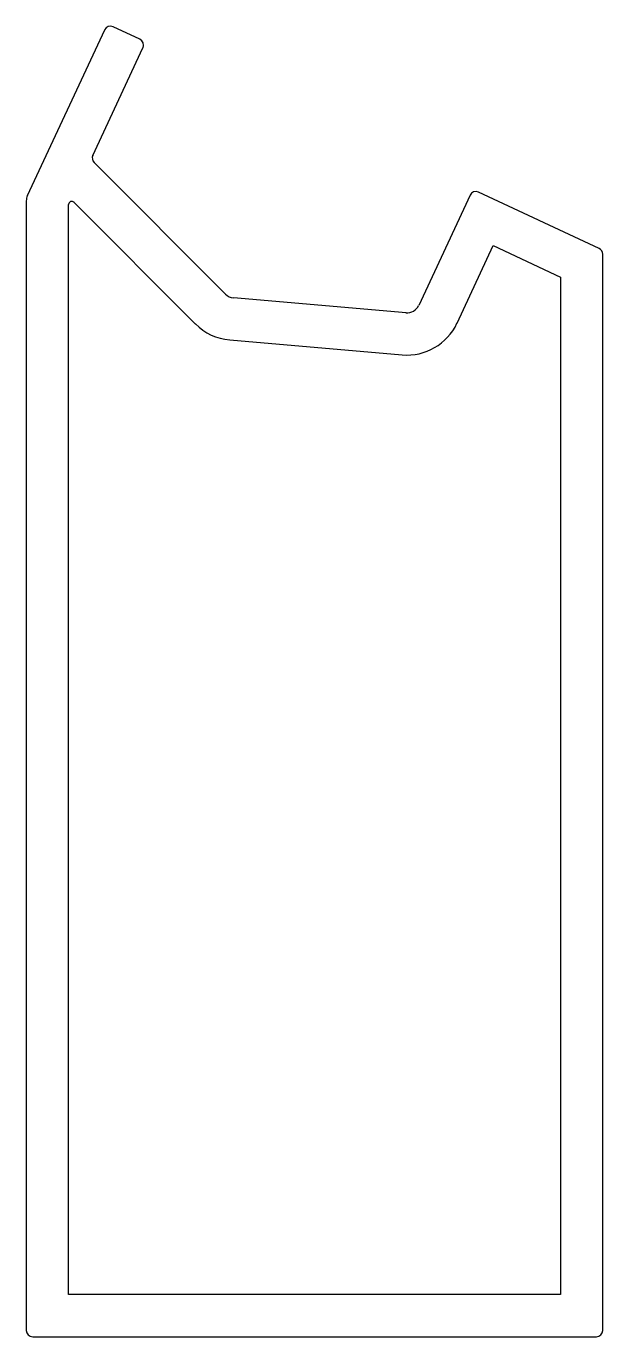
# Model space of a CAD drawing. Extents: x 2171 to 2216, y 1646 to 1749.
import ezdxf

# ---------------------------------------------------------------- set-up
doc = ezdxf.new("R2010")
doc.units = 0
doc.layers.get('0').update_dxf_attribs({"linetype": 'CONTINUOUS'})

msp = doc.modelspace()

# ---------------------------------------------------------------- linework, layer by layer
for p, q in [((2171.04, 1735.56), (2177.07, 1748.5)), ((2179.82, 1747.77), (2177.74, 1748.74)), ((2176.14, 1738.7), (2180.06, 1747.1)), ((2186.49, 1727.86), (2176.24, 1738.14)), ((2215.66, 1731.44), (2206.25, 1735.82)), ((2170.95, 1735.14), (2170.95, 1646.95)), ((2174.25, 1649.75), (2174.25, 1734.86)), ((2174.67, 1735.04), (2184.16, 1725.53)), ((2205.59, 1735.58), (2201.58, 1726.98)), ((2204.57, 1725.59), (2207.39, 1731.65)), ((2207.39, 1731.65), (2212.65, 1729.2)), ((2215.95, 1646.95), (2215.95, 1730.98)), ((2212.65, 1729.2), (2212.65, 1649.75)), ((2200.59, 1726.41), (2187.12, 1727.57)), ((2186.83, 1724.29), (2200.3, 1723.12)), ((2212.65, 1649.75), (2174.25, 1649.75)), ((2171.45, 1646.45), (2215.45, 1646.45))]:
    msp.add_line(p, q)
for centre, radius, start, end in [((2177.52, 1748.29), 0.5, 65, 155), ((2179.61, 1747.31), 0.5, 335, 65), ((2176.6, 1738.49), 0.5, 155, 224.9369), ((2206.04, 1735.37), 0.5, 65, 155), ((2171.95, 1735.14), 1, 155, 180), ((2174.5, 1734.86), 0.25, 44.9369, 180), ((2215.45, 1730.98), 0.5, 0, 65), ((2187.2, 1728.57), 1, 224.9369, 265.0631), ((2200.67, 1727.41), 1, 265.0631, 335), ((2187.2, 1728.57), 4.3, 224.9369, 265.0631), ((2200.67, 1727.41), 4.3, 265.0631, 335), ((2171.45, 1646.95), 0.5, 180, 270), ((2215.45, 1646.95), 0.5, 270, 360)]:
    msp.add_arc(centre, radius, start, end)

doc.saveas('drawing.dxf')
